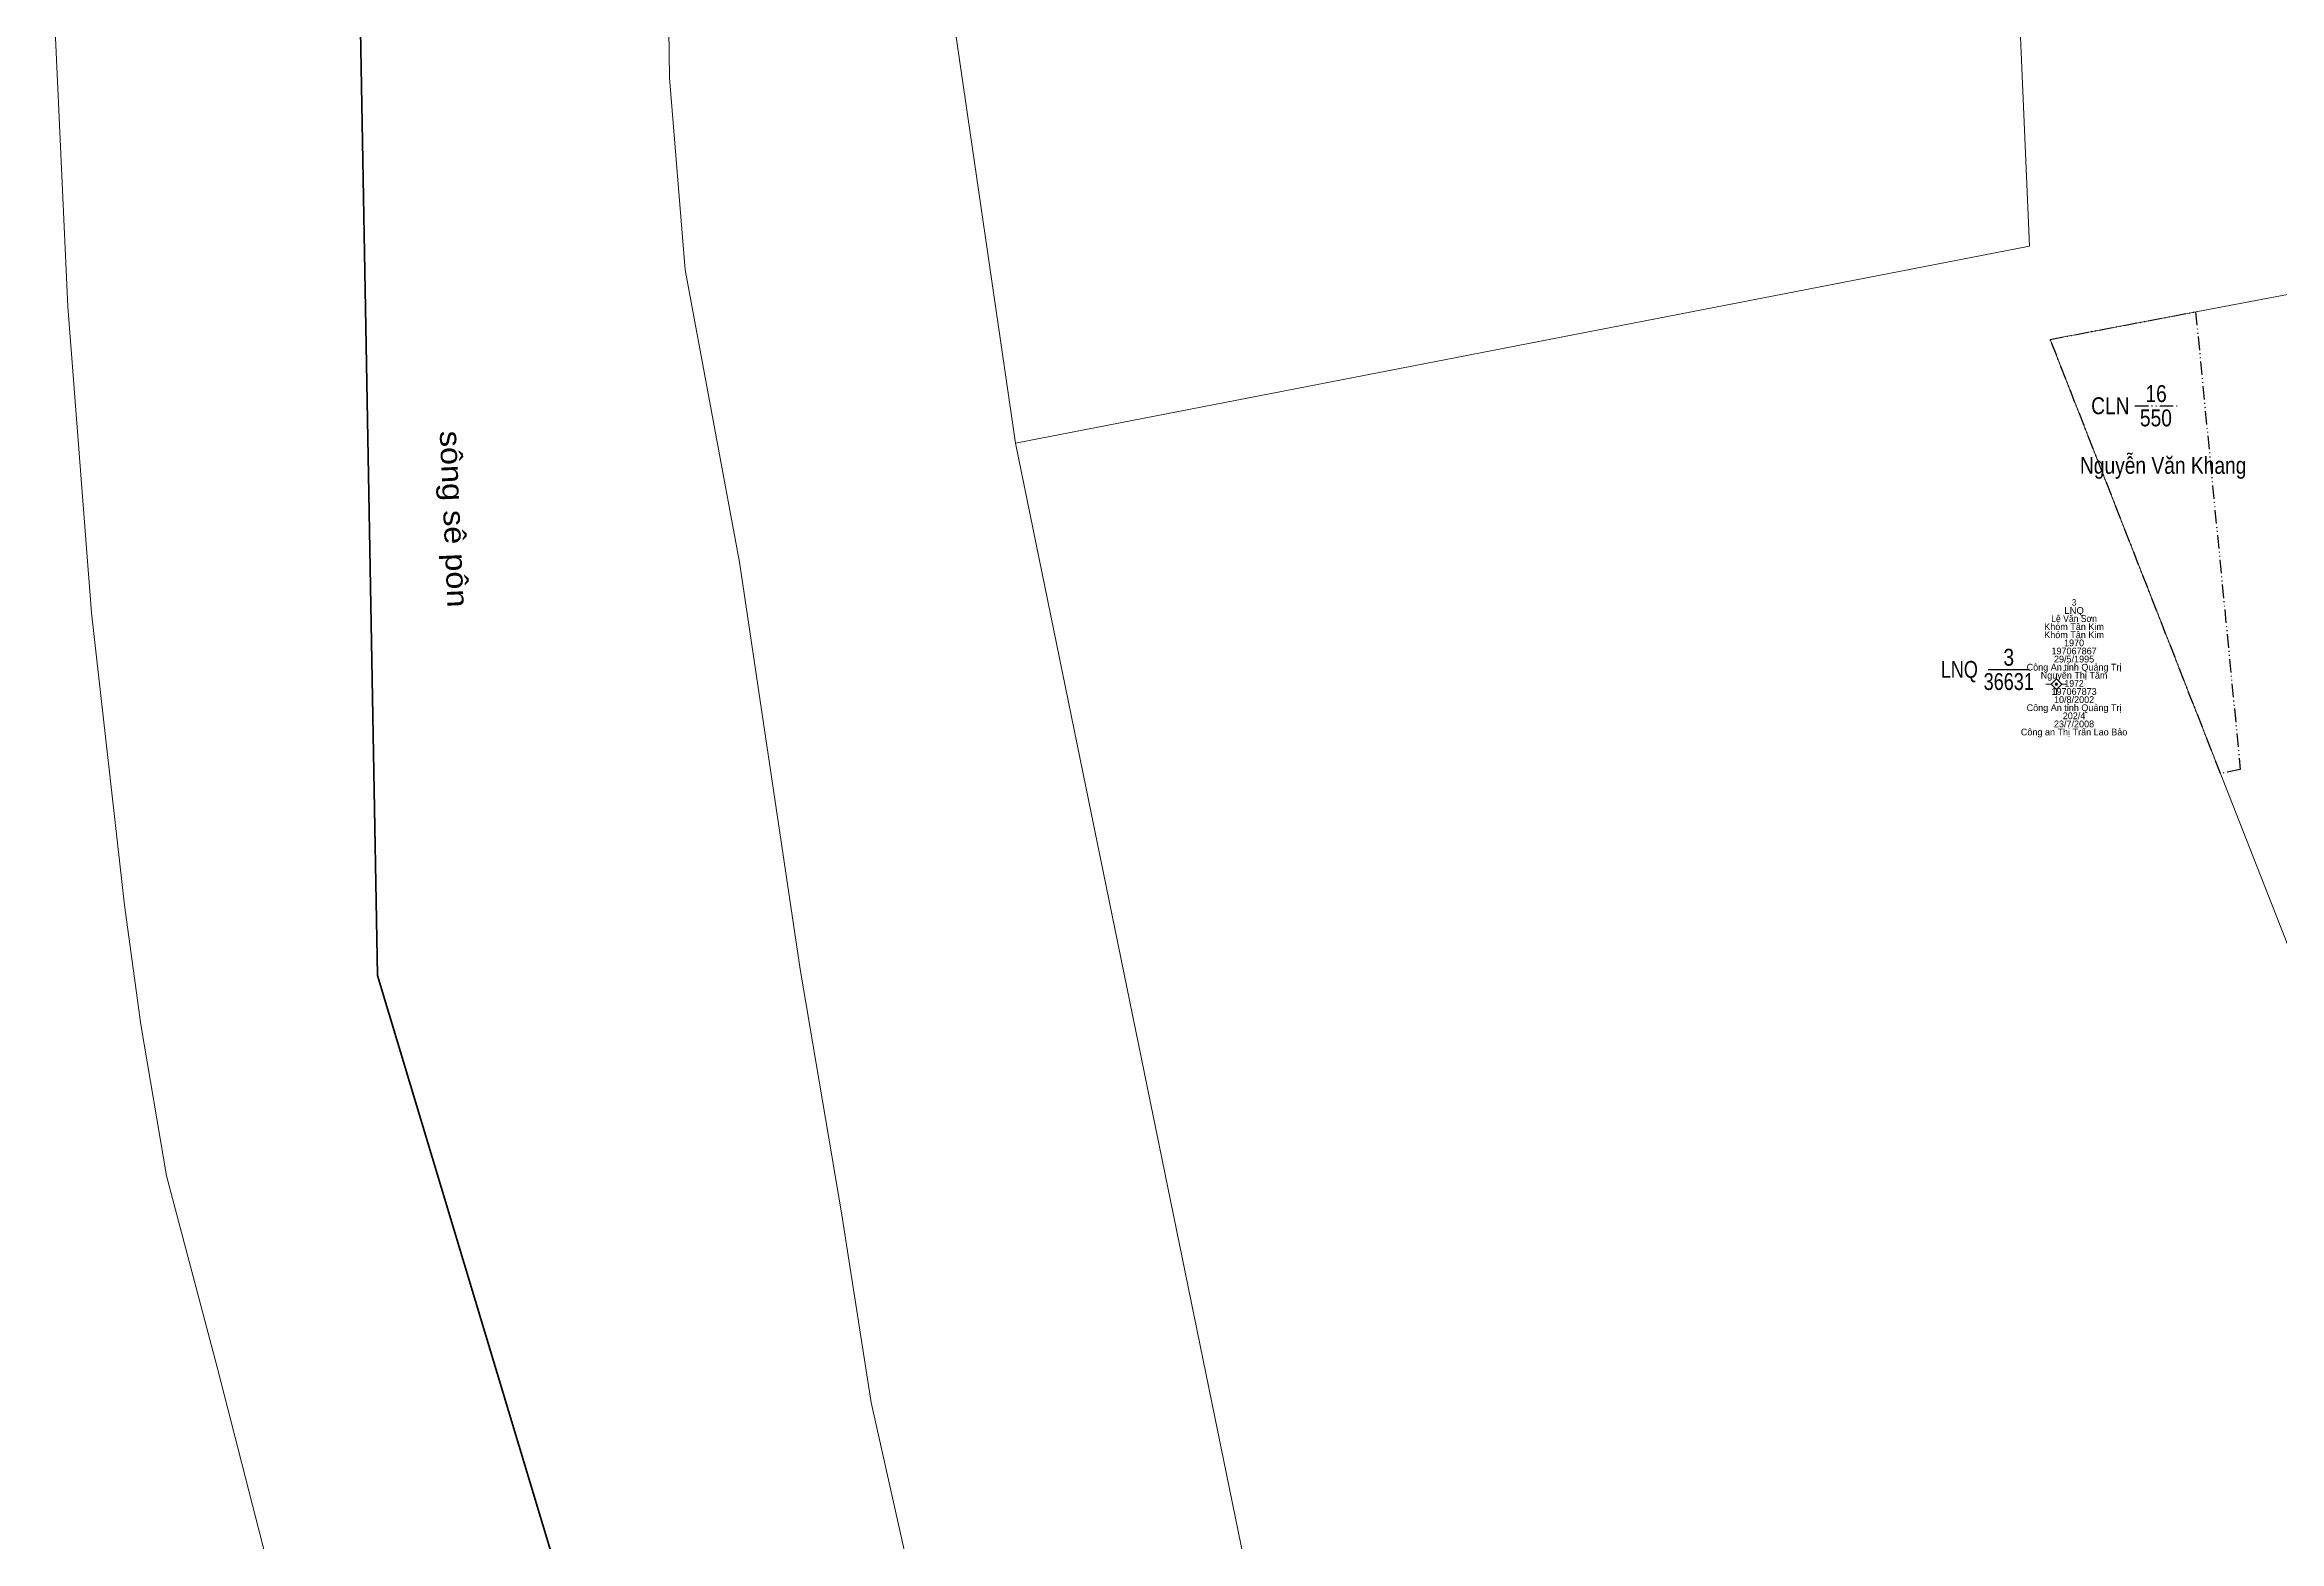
# Model space of a CAD drawing. Header units: metres. Extents: x 535042 to 535574, y 1836400 to 1837100.
# Drawn here: x 535169.1 to 535433.8, y 1836750.7 to 1836928 of the extents above; entities that cross this region are included whole.
import ezdxf
from ezdxf.enums import TextEntityAlignment as Align

# ---------------------------------------------------------------- set-up
doc = ezdxf.new("R2010")
doc.units = ezdxf.units.M
doc.header["$LTSCALE"] = 0.32
doc.linetypes.add('DASH_DOUBLE_DOT', pattern=[9.2, 5, -1.2, 0.3, -1.2, 0.3, -1.2])
for name, color, linetype, lineweight in [('10', 7, 'Continuous', 13), ('11', 7, 'Continuous', 13), ('13', 7, 'Continuous', 25), ('2', 7, 'DASH_DOUBLE_DOT', 25), ('31', 7, 'Continuous', 13), ('40', 7, 'Continuous', 13), ('54', 7, 'Continuous', 35)]:
    doc.layers.add(name, color=color, linetype=linetype, lineweight=lineweight)
doc.layers.add('15', color=7, linetype='Continuous')
doc.layers.add('39', color=7, linetype='Continuous')

msp = doc.modelspace()

# ---------------------------------------------------------------- hatches: boundary and pattern name
at = {"layer": '11'}
msp.add_hatch(color=256, dxfattribs=at).paths.add_polyline_path([(535407.5198, 1836852.26, 1), (535407.2198, 1836852.26, 1)])

# ---------------------------------------------------------------- linework, layer by layer
at = {"layer": '10'}
for p, q in [((535284.05, 1836880.81), (535268.45, 1836988)), ((535401.28, 1836972.78), (535404.17, 1836904.13)), ((535571.96, 1836924.52), (535406.65, 1836893.1)), ((535404.17, 1836904.13), (535284.05, 1836880.81)), ((535406.65, 1836893.1), (535445.05, 1836795.12)), ((535321.81, 1836696.29), (535284.05, 1836880.81))]:
    msp.add_line(p, q, dxfattribs=at)
at = {"layer": '11'}
for p, q in [((535406.74, 1836852.26), (535406.12, 1836852.26)), ((535407.37, 1836853.51), (535407.37, 1836852.88)), ((535408.62, 1836852.26), (535408, 1836852.26)), ((535407.37, 1836851.64), (535407.37, 1836851.01))]:
    msp.add_line(p, q, dxfattribs=at)
msp.add_lwpolyline([(535407.37, 1836852.88), (535406.74, 1836852.26), (535407.37, 1836851.64), (535408, 1836852.26)], close=True, dxfattribs=at)
msp.add_circle((535407.3698, 1836852.26), 0.15, dxfattribs=at)
at = {"layer": '13'}
msp.add_line((535399.28, 1836854.01), (535404.18, 1836854.01), dxfattribs=at)
at = {"layer": '2'}
msp.add_line((535416.67, 1836885.24), (535421.68, 1836885.24), dxfattribs=at)
msp.add_lwpolyline([(535423.87, 1836896.37), (535429.16, 1836842.16), (535426.82, 1836841.67), (535406.65, 1836893.1)], close=True, dxfattribs=at)
at = {"layer": '31'}
for points in [[(535195.34, 1836748.54), (535189.48, 1836771.36), (535183.5, 1836794.03), (535180.45, 1836811.94), (535178.49, 1836826.08), (535174.61, 1836860.71), (535171.81, 1836896.98), (535170.28, 1836929.71), (535169.05, 1836966.78), (535172.57, 1837017.15), (535172.87, 1837020.22)], [(535406.63, 1836453.53), (535390.26, 1836480.78), (535363.6, 1836516.92), (535345.62, 1836552.98), (535327.39, 1836590.51), (535312.56, 1836623.96), (535304.18, 1836652.16), (535292.13, 1836689.29), (535283.37, 1836713.56), (535272.12, 1836744.07), (535266.96, 1836767.17), (535263.45, 1836789.63), (535258.54, 1836818.48), (535251.37, 1836866.72), (535244.94, 1836901.35), (535243.08, 1836924.08), (535242.77, 1836947.08), (535243.79, 1836967.74), (535244.83, 1836984.59), (535246.9, 1837000)]]:
    msp.add_lwpolyline(points, dxfattribs=at)
at = {"layer": '40'}
msp.add_lwpolyline([(535400, 1836400), (535351.03, 1836469.24), (535248.46, 1836684.97), (535208.49, 1836817.73), (535205.19, 1837000)], dxfattribs=at)
at = {"layer": '54'}
msp.add_lwpolyline([(535400, 1836400), (535351.03, 1836469.24), (535248.46, 1836684.97), (535208.49, 1836817.73), (535205.19, 1837000)], dxfattribs=at)

# ---------------------------------------------------------------- texts
at = {"layer": '13', "width": 0.8}
msp.add_text('LNQ ', height=2, dxfattribs=at).set_placement((535398.67, 1836853.01), align=Align.RIGHT)
at = {"layer": '13'}
for s, width, p in [('3', 0.85, (535401.73, 1836854.45)), ('36631', 0.8, (535401.73, 1836851.57))]:
    msp.add_text(s, height=2, dxfattribs=dict(at, width=width)).set_placement(p, align=Align.CENTER)
at = {"layer": '15'}
for s, width, p in [('Lê Văn Sơn', 0.95, (535409.47, 1836859.63)), ('LNQ', 1.05, (535409.47, 1836860.59)), ('3', 0.85, (535409.47, 1836861.55)), ('1972', 0.95, (535409.47, 1836851.95))]:
    msp.add_text(s, height=0.8, dxfattribs=dict(at, width=width)).set_placement(p, align=Align.CENTER)
for s, p in [('Khóm Tân Kim', (535409.47, 1836858.67)), ('Khóm Tân Kim', (535409.47, 1836857.71)), ('1970', (535409.465, 1836856.75)), ('Công An tỉnh Quảng Trị', (535409.47, 1836853.87)), ('197067867', (535409.47, 1836855.79)), ('29/5/1995', (535409.47, 1836854.83)), ('Nguyễn Thị Tâm', (535409.47, 1836852.91)), ('197067873', (535409.47, 1836850.99)), ('Công An tỉnh Quảng Trị', (535409.47, 1836849.07)), ('10/8/2002', (535409.47, 1836850.03)), ('Công an Thị Trấn Lao Bảo', (535409.47, 1836846.19)), ('23/7/2008', (535409.465, 1836847.15)), ('202/4', (535409.465, 1836848.11))]:
    msp.add_text(s, height=0.8, dxfattribs=at).set_placement(p, align=Align.CENTER)
at = {"layer": '2', "width": 0.85}
msp.add_text('CLN', height=2, dxfattribs=at).set_placement((535416.04, 1836884.24), align=Align.RIGHT)
for s, p in [('16', (535419.185, 1836885.68)), ('550', (535419.165, 1836882.8)), ('Nguyễn Văn Khang', (535420.025, 1836877.18))]:
    msp.add_text(s, height=2, dxfattribs=at).set_placement(p, align=Align.CENTER)
at = {"layer": '39', "width": 1.15}
msp.add_text('sông sê pôn', height=2.5, rotation=272.557, dxfattribs=at).set_placement((535216.3143, 1836871.7707), align=Align.CENTER)

doc.saveas('drawing.dxf')
